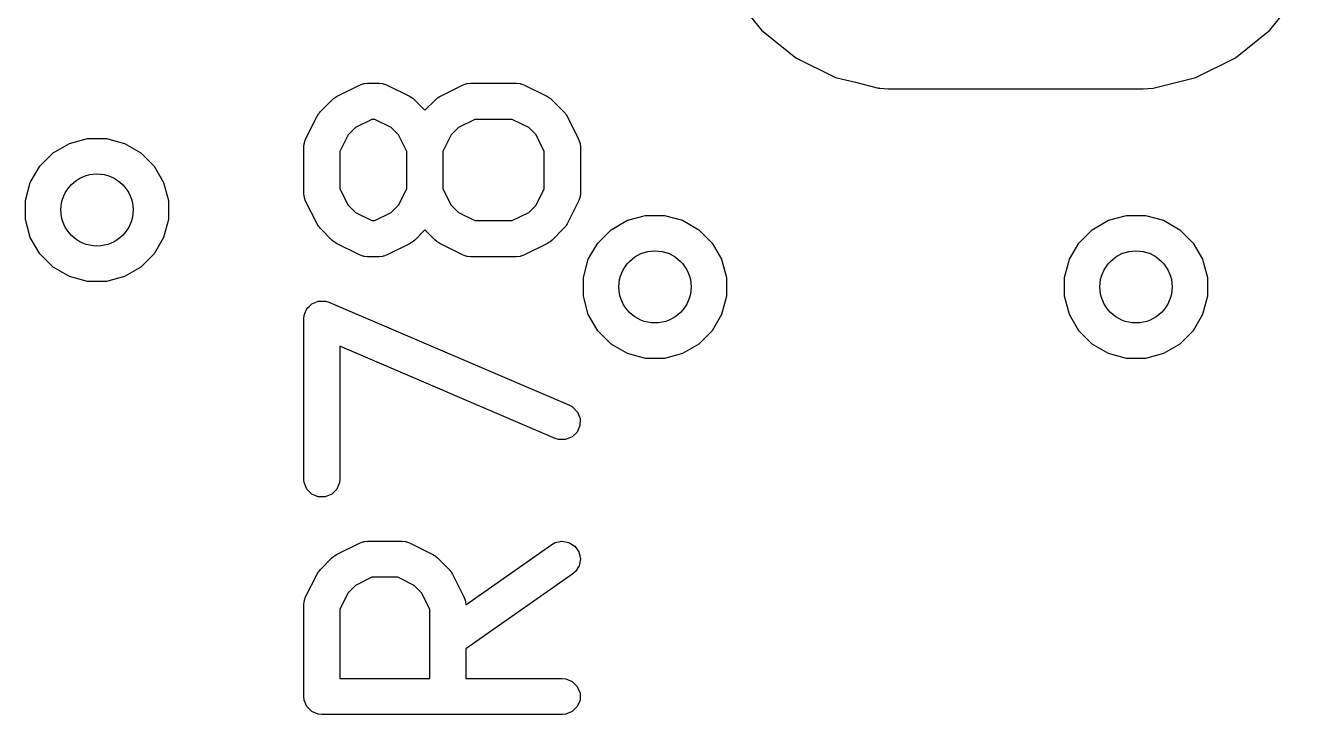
# Model space of a CAD drawing. Header units: inches. Extents: x 1.3 to 5.24, y -7.03 to -1.12.
# Drawn here: x 1.8458 to 2.054, y -3.6134 to -3.5005 of the extents above; entities that cross this region are included whole.
import ezdxf

# ---------------------------------------------------------------- set-up
doc = ezdxf.new("R2010")
doc.units = ezdxf.units.IN
doc.header["$MEASUREMENT"] = 0
for name, color, linetype, true_color in [('B.Cu', 153, 'CONTINUOUS', 0x4d7fc4), ('F.Cu', 13, 'CONTINUOUS', 0xc83434), ('F.Silkscreen', 41, 'CONTINUOUS', 0xf2eda1), ('In1.Cu', 91, 'CONTINUOUS', 0x7fc87f), ('In2.Cu', 33, 'CONTINUOUS', 0xce7d2c)]:
    doc.layers.add(name, color=color, linetype=linetype, true_color=true_color)

msp = doc.modelspace()

# ---------------------------------------------------------------- linework, layer by layer
at = {"layer": 'B.Cu'}
for centre in [(1.85748, -3.53071), (1.94882, -3.54331), (2.02756, -3.54331)]:
    msp.add_circle(centre, 0.00591, dxfattribs=at)
at = {"layer": 'F.Cu', "linetype": 'CONTINUOUS'}
for p, q in [((1.96174, -3.49561), (1.96604, -3.50097)), ((2.04948, -3.50125), (2.05401, -3.49561)), ((1.96604, -3.50097), (1.96627, -3.50125)), ((1.96627, -3.50125), (1.97073, -3.50484)), ((2.04384, -3.50578), (2.04948, -3.50125)), ((1.97073, -3.50484), (1.9719, -3.50578)), ((1.9719, -3.50578), (1.97838, -3.50899)), ((2.03737, -3.50899), (2.04384, -3.50578)), ((1.97838, -3.50899), (1.98164, -3.5098)), ((1.98164, -3.5098), (1.9854, -3.51074)), ((1.9854, -3.51074), (1.9854, -3.51074)), ((1.9854, -3.51074), (1.9854, -3.51074)), ((1.9854, -3.51074), (1.9854, -3.51074)), ((1.9854, -3.51074), (1.98541, -3.51074)), ((1.98541, -3.51074), (1.9854, -3.51074)), ((1.9854, -3.51074), (1.98556, -3.51075)), ((1.98556, -3.51075), (1.98544, -3.51074)), ((1.98544, -3.51074), (1.98556, -3.51075)), ((1.98556, -3.51075), (1.98702, -3.51085)), ((1.98702, -3.51085), (1.98702, -3.51085)), ((1.98702, -3.51085), (2.02873, -3.51085)), ((2.02873, -3.51085), (2.03035, -3.51074)), ((2.02873, -3.51085), (2.02873, -3.51085)), ((2.03035, -3.51074), (2.03737, -3.50899))]:
    msp.add_line(p, q, dxfattribs=at)
at = {"layer": 'F.Cu'}
for centre in [(1.85748, -3.53071), (1.94882, -3.54331), (2.02756, -3.54331)]:
    msp.add_circle(centre, 0.00591, dxfattribs=at)
at = {"layer": 'F.Silkscreen', "linetype": 'CONTINUOUS'}
for p, q in [((1.89671, -3.51215), (1.90046, -3.51028)), ((1.90046, -3.51028), (1.901, -3.51007)), ((1.901, -3.51007), (1.90111, -3.51006)), ((1.90111, -3.51006), (1.90121, -3.51002)), ((1.90121, -3.51002), (1.90178, -3.50996)), ((1.90178, -3.50996), (1.90366, -3.50996)), ((1.90366, -3.50996), (1.90423, -3.51002)), ((1.90423, -3.51002), (1.90433, -3.51006)), ((1.90433, -3.51006), (1.90444, -3.51007)), ((1.90444, -3.51007), (1.90498, -3.51028)), ((1.90498, -3.51028), (1.90873, -3.51215)), ((1.91359, -3.51215), (1.91734, -3.51028)), ((1.91734, -3.51028), (1.91788, -3.51007)), ((1.91788, -3.51007), (1.91798, -3.51006)), ((1.91798, -3.51006), (1.91808, -3.51002)), ((1.91808, -3.51002), (1.91866, -3.50996)), ((1.91866, -3.50996), (1.92616, -3.50996)), ((1.92616, -3.50996), (1.92673, -3.51002)), ((1.92673, -3.51002), (1.92683, -3.51006)), ((1.92683, -3.51006), (1.92694, -3.51007)), ((1.92694, -3.51007), (1.92748, -3.51028)), ((1.92748, -3.51028), (1.93123, -3.51215)), ((1.89407, -3.51458), (1.89595, -3.5127)), ((1.89595, -3.5127), (1.89617, -3.51252)), ((1.89617, -3.51252), (1.89622, -3.51246)), ((1.89622, -3.51246), (1.89631, -3.5124)), ((1.89631, -3.5124), (1.89639, -3.51234)), ((1.89639, -3.51234), (1.89647, -3.51231)), ((1.89647, -3.51231), (1.89671, -3.51215)), ((1.90873, -3.51215), (1.90898, -3.51231)), ((1.90898, -3.51231), (1.90905, -3.51234)), ((1.90905, -3.51234), (1.90913, -3.5124)), ((1.90913, -3.5124), (1.90922, -3.51246)), ((1.90922, -3.51246), (1.90927, -3.51252)), ((1.90927, -3.51252), (1.9095, -3.5127)), ((1.9095, -3.5127), (1.91116, -3.51437)), ((1.91116, -3.51437), (1.91282, -3.5127)), ((1.91282, -3.5127), (1.91305, -3.51252)), ((1.91305, -3.51252), (1.9131, -3.51246)), ((1.9131, -3.51246), (1.91319, -3.5124)), ((1.91319, -3.5124), (1.91327, -3.51234)), ((1.91327, -3.51234), (1.91334, -3.51231)), ((1.91334, -3.51231), (1.91359, -3.51215)), ((1.93123, -3.51215), (1.93147, -3.51231)), ((1.93147, -3.51231), (1.93155, -3.51234)), ((1.93155, -3.51234), (1.93163, -3.5124)), ((1.93163, -3.5124), (1.93172, -3.51246)), ((1.93172, -3.51246), (1.93177, -3.51252)), ((1.93177, -3.51252), (1.93199, -3.5127)), ((1.93199, -3.5127), (1.93387, -3.51458)), ((1.89367, -3.5151), (1.8937, -3.51503)), ((1.8937, -3.51503), (1.89377, -3.51495)), ((1.89377, -3.51495), (1.89383, -3.51486)), ((1.89383, -3.51486), (1.89389, -3.51481)), ((1.89389, -3.51481), (1.89407, -3.51458)), ((1.93387, -3.51458), (1.93405, -3.51481)), ((1.93405, -3.51481), (1.93411, -3.51486)), ((1.93411, -3.51486), (1.93417, -3.51495)), ((1.93417, -3.51495), (1.93423, -3.51503)), ((1.93423, -3.51503), (1.93426, -3.5151)), ((1.89164, -3.5191), (1.89352, -3.51535)), ((1.89352, -3.51535), (1.89367, -3.5151)), ((1.90248, -3.51587), (1.89978, -3.51722)), ((1.90296, -3.51587), (1.90248, -3.51587)), ((1.90566, -3.51722), (1.90296, -3.51587)), ((1.91935, -3.51587), (1.91666, -3.51722)), ((1.92546, -3.51587), (1.91935, -3.51587)), ((1.92816, -3.51722), (1.92546, -3.51587)), ((1.93426, -3.5151), (1.93442, -3.51535)), ((1.93442, -3.51535), (1.9363, -3.5191)), ((1.89144, -3.51964), (1.89164, -3.5191)), ((1.89859, -3.51842), (1.89724, -3.52111)), ((1.89978, -3.51722), (1.89859, -3.51842)), ((1.90686, -3.51842), (1.90566, -3.51722)), ((1.9082, -3.52111), (1.90686, -3.51842)), ((1.91546, -3.51842), (1.91411, -3.52111)), ((1.91666, -3.51722), (1.91546, -3.51842)), ((1.92935, -3.51842), (1.92816, -3.51722)), ((1.9307, -3.52111), (1.92935, -3.51842)), ((1.9363, -3.5191), (1.9365, -3.51964)), ((1.89133, -3.52042), (1.89139, -3.51984)), ((1.89133, -3.52792), (1.89133, -3.52042)), ((1.89139, -3.51984), (1.89143, -3.51974)), ((1.89143, -3.51974), (1.89144, -3.51964)), ((1.89724, -3.52111), (1.89724, -3.52722)), ((1.9082, -3.52722), (1.9082, -3.52111)), ((1.91411, -3.52111), (1.91411, -3.52722)), ((1.9307, -3.52722), (1.9307, -3.52111)), ((1.9365, -3.51964), (1.93651, -3.51974)), ((1.93651, -3.51974), (1.93655, -3.51984)), ((1.93655, -3.51984), (1.93661, -3.52042)), ((1.93661, -3.52042), (1.93661, -3.52792)), ((1.89724, -3.52722), (1.89859, -3.52992)), ((1.90686, -3.52992), (1.9082, -3.52722)), ((1.91411, -3.52722), (1.91546, -3.52992)), ((1.92935, -3.52992), (1.9307, -3.52722)), ((1.89139, -3.52849), (1.89133, -3.52792)), ((1.89143, -3.52859), (1.89139, -3.52849)), ((1.89144, -3.5287), (1.89143, -3.52859)), ((1.89164, -3.52924), (1.89144, -3.5287)), ((1.89352, -3.53299), (1.89164, -3.52924)), ((1.9363, -3.52924), (1.93442, -3.53299)), ((1.9365, -3.5287), (1.9363, -3.52924)), ((1.93651, -3.52859), (1.9365, -3.5287)), ((1.93655, -3.52849), (1.93651, -3.52859)), ((1.93661, -3.52792), (1.93655, -3.52849)), ((1.89859, -3.52992), (1.89978, -3.53111)), ((1.89978, -3.53111), (1.90248, -3.53246)), ((1.90296, -3.53246), (1.90566, -3.53111)), ((1.90566, -3.53111), (1.90686, -3.52992)), ((1.91546, -3.52992), (1.91666, -3.53111)), ((1.91666, -3.53111), (1.91935, -3.53246)), ((1.92546, -3.53246), (1.92816, -3.53111)), ((1.92816, -3.53111), (1.92935, -3.52992)), ((1.89367, -3.53323), (1.89352, -3.53299)), ((1.8937, -3.53331), (1.89367, -3.53323)), ((1.89377, -3.53339), (1.8937, -3.53331)), ((1.89383, -3.53348), (1.89377, -3.53339)), ((1.89389, -3.53353), (1.89383, -3.53348)), ((1.89407, -3.53375), (1.89389, -3.53353)), ((1.89595, -3.53563), (1.89407, -3.53375)), ((1.90248, -3.53246), (1.90296, -3.53246)), ((1.91935, -3.53246), (1.92546, -3.53246)), ((1.93387, -3.53375), (1.93199, -3.53563)), ((1.93405, -3.53353), (1.93387, -3.53375)), ((1.93411, -3.53348), (1.93405, -3.53353)), ((1.93417, -3.53339), (1.93411, -3.53348)), ((1.93423, -3.53331), (1.93417, -3.53339)), ((1.93426, -3.53323), (1.93423, -3.53331)), ((1.93442, -3.53299), (1.93426, -3.53323)), ((1.89617, -3.53581), (1.89595, -3.53563)), ((1.89622, -3.53587), (1.89617, -3.53581)), ((1.90927, -3.53581), (1.90922, -3.53587)), ((1.9095, -3.53563), (1.90927, -3.53581)), ((1.91116, -3.53397), (1.9095, -3.53563)), ((1.91282, -3.53563), (1.91116, -3.53397)), ((1.91305, -3.53581), (1.91282, -3.53563)), ((1.9131, -3.53587), (1.91305, -3.53581)), ((1.93177, -3.53581), (1.93172, -3.53587)), ((1.93199, -3.53563), (1.93177, -3.53581)), ((1.89631, -3.53593), (1.89622, -3.53587)), ((1.89639, -3.53599), (1.89631, -3.53593)), ((1.89647, -3.53602), (1.89639, -3.53599)), ((1.89671, -3.53618), (1.89647, -3.53602)), ((1.90046, -3.53806), (1.89671, -3.53618)), ((1.90873, -3.53618), (1.90498, -3.53806)), ((1.90898, -3.53602), (1.90873, -3.53618)), ((1.90905, -3.53599), (1.90898, -3.53602)), ((1.90913, -3.53593), (1.90905, -3.53599)), ((1.90922, -3.53587), (1.90913, -3.53593)), ((1.91319, -3.53593), (1.9131, -3.53587)), ((1.91327, -3.53599), (1.91319, -3.53593)), ((1.91334, -3.53602), (1.91327, -3.53599)), ((1.91359, -3.53618), (1.91334, -3.53602)), ((1.91734, -3.53806), (1.91359, -3.53618)), ((1.93123, -3.53618), (1.92748, -3.53806)), ((1.93147, -3.53602), (1.93123, -3.53618)), ((1.93155, -3.53599), (1.93147, -3.53602)), ((1.93163, -3.53593), (1.93155, -3.53599)), ((1.93172, -3.53587), (1.93163, -3.53593)), ((1.901, -3.53826), (1.90046, -3.53806)), ((1.90111, -3.53827), (1.901, -3.53826)), ((1.90121, -3.53831), (1.90111, -3.53827)), ((1.90178, -3.53837), (1.90121, -3.53831)), ((1.90366, -3.53837), (1.90178, -3.53837)), ((1.90423, -3.53831), (1.90366, -3.53837)), ((1.90433, -3.53827), (1.90423, -3.53831)), ((1.90444, -3.53826), (1.90433, -3.53827)), ((1.90498, -3.53806), (1.90444, -3.53826)), ((1.91788, -3.53826), (1.91734, -3.53806)), ((1.91798, -3.53827), (1.91788, -3.53826)), ((1.91808, -3.53831), (1.91798, -3.53827)), ((1.91866, -3.53837), (1.91808, -3.53831)), ((1.92616, -3.53837), (1.91866, -3.53837)), ((1.92673, -3.53831), (1.92616, -3.53837)), ((1.92683, -3.53827), (1.92673, -3.53831)), ((1.92694, -3.53826), (1.92683, -3.53827)), ((1.92748, -3.53806), (1.92694, -3.53826)), ((1.89225, -3.54648), (1.89264, -3.54608)), ((1.89264, -3.54608), (1.89266, -3.54608)), ((1.89266, -3.54608), (1.89267, -3.54606)), ((1.89267, -3.54606), (1.89319, -3.54586)), ((1.89319, -3.54586), (1.89371, -3.54564)), ((1.89371, -3.54564), (1.89373, -3.54564)), ((1.89373, -3.54564), (1.89374, -3.54563)), ((1.89374, -3.54563), (1.8943, -3.54564)), ((1.8943, -3.54564), (1.89486, -3.54564)), ((1.89486, -3.54564), (1.89488, -3.54565)), ((1.89488, -3.54565), (1.8949, -3.54565)), ((1.8949, -3.54565), (1.89545, -3.54582)), ((1.89545, -3.54582), (1.93482, -3.5627)), ((1.89133, -3.54854), (1.89139, -3.54796)), ((1.89139, -3.54796), (1.8914, -3.54794)), ((1.8914, -3.54793), (1.89162, -3.54741)), ((1.8914, -3.54794), (1.8914, -3.54793)), ((1.89162, -3.54741), (1.89183, -3.5469)), ((1.89183, -3.5469), (1.89184, -3.54688)), ((1.89184, -3.54688), (1.89185, -3.54687)), ((1.89185, -3.54687), (1.89225, -3.54648)), ((1.89133, -3.57478), (1.89133, -3.54854)), ((1.93249, -3.56812), (1.89724, -3.55302)), ((1.89724, -3.55302), (1.89724, -3.57478)), ((1.93482, -3.5627), (1.93532, -3.56298)), ((1.93532, -3.56298), (1.93613, -3.5638)), ((1.93613, -3.5638), (1.93656, -3.56487)), ((1.93656, -3.56487), (1.93654, -3.56602)), ((1.93609, -3.56708), (1.93526, -3.56789)), ((1.93654, -3.56602), (1.93609, -3.56708)), ((1.93304, -3.5683), (1.93249, -3.56812)), ((1.93419, -3.56831), (1.93304, -3.5683)), ((1.93526, -3.56789), (1.93419, -3.56831)), ((1.89139, -3.57536), (1.89133, -3.57478)), ((1.89183, -3.57642), (1.89139, -3.57536)), ((1.89718, -3.57536), (1.89674, -3.57642)), ((1.89724, -3.57478), (1.89718, -3.57536)), ((1.89264, -3.57724), (1.89183, -3.57642)), ((1.89371, -3.57768), (1.89264, -3.57724)), ((1.89592, -3.57724), (1.89486, -3.57768)), ((1.89674, -3.57642), (1.89592, -3.57724)), ((1.89486, -3.57768), (1.89371, -3.57768)), ((1.89671, -3.58714), (1.90046, -3.58527)), ((1.90046, -3.58527), (1.901, -3.58506)), ((1.901, -3.58506), (1.90111, -3.58505)), ((1.90111, -3.58505), (1.90121, -3.58501)), ((1.90121, -3.58501), (1.90178, -3.58495)), ((1.90178, -3.58495), (1.90741, -3.58495)), ((1.90741, -3.58495), (1.90798, -3.58501)), ((1.90798, -3.58501), (1.90808, -3.58505)), ((1.90808, -3.58505), (1.90819, -3.58506)), ((1.90819, -3.58506), (1.90873, -3.58527)), ((1.90873, -3.58527), (1.91248, -3.58714)), ((1.91786, -3.59536), (1.93196, -3.58549)), ((1.93196, -3.58549), (1.93247, -3.5852)), ((1.93247, -3.5852), (1.93359, -3.58496)), ((1.93359, -3.58496), (1.93472, -3.58516)), ((1.93472, -3.58516), (1.9357, -3.58578)), ((1.9357, -3.58578), (1.93636, -3.58672)), ((1.89407, -3.58957), (1.89595, -3.58769)), ((1.89595, -3.58769), (1.89617, -3.58751)), ((1.89617, -3.58751), (1.89622, -3.58745)), ((1.89622, -3.58745), (1.89631, -3.58739)), ((1.89631, -3.58739), (1.89639, -3.58733)), ((1.89639, -3.58733), (1.89647, -3.5873)), ((1.89647, -3.5873), (1.89671, -3.58714)), ((1.91248, -3.58714), (1.91273, -3.5873)), ((1.91273, -3.5873), (1.9128, -3.58733)), ((1.9128, -3.58733), (1.91288, -3.58739)), ((1.91288, -3.58739), (1.91297, -3.58745)), ((1.91297, -3.58745), (1.91302, -3.58751)), ((1.91302, -3.58751), (1.91324, -3.58769)), ((1.91324, -3.58769), (1.91512, -3.58957)), ((1.93636, -3.58672), (1.93661, -3.58784)), ((1.93661, -3.58784), (1.93641, -3.58898)), ((1.8937, -3.59002), (1.89377, -3.58994)), ((1.89377, -3.58994), (1.89383, -3.58985)), ((1.89383, -3.58985), (1.89389, -3.5898)), ((1.89389, -3.5898), (1.89407, -3.58957)), ((1.91512, -3.58957), (1.91531, -3.5898)), ((1.91531, -3.5898), (1.91536, -3.58985)), ((1.91536, -3.58985), (1.91542, -3.58994)), ((1.91542, -3.58994), (1.91549, -3.59002)), ((1.93579, -3.58995), (1.93535, -3.59033)), ((1.93641, -3.58898), (1.93579, -3.58995)), ((1.89164, -3.59409), (1.89352, -3.59034)), ((1.89352, -3.59034), (1.89367, -3.59009)), ((1.89367, -3.59009), (1.8937, -3.59002)), ((1.90248, -3.59086), (1.89978, -3.59221)), ((1.90671, -3.59086), (1.90248, -3.59086)), ((1.90941, -3.59221), (1.90671, -3.59086)), ((1.91549, -3.59002), (1.91552, -3.59009)), ((1.91552, -3.59009), (1.91567, -3.59034)), ((1.91567, -3.59034), (1.91755, -3.59409)), ((1.93535, -3.59033), (1.91786, -3.60257)), ((1.89144, -3.59463), (1.89164, -3.59409)), ((1.89859, -3.59341), (1.89724, -3.5961)), ((1.89978, -3.59221), (1.89859, -3.59341)), ((1.91061, -3.59341), (1.90941, -3.59221)), ((1.91195, -3.5961), (1.91061, -3.59341)), ((1.91755, -3.59409), (1.91775, -3.59463)), ((1.89133, -3.59541), (1.89139, -3.59483)), ((1.89133, -3.6104), (1.89133, -3.59541)), ((1.89139, -3.59483), (1.89143, -3.59473)), ((1.89143, -3.59473), (1.89144, -3.59463)), ((1.89724, -3.5961), (1.89724, -3.60745)), ((1.91195, -3.60745), (1.91195, -3.5961)), ((1.91775, -3.59463), (1.91776, -3.59473)), ((1.91776, -3.59473), (1.9178, -3.59483)), ((1.9178, -3.59483), (1.91786, -3.59536)), ((1.91786, -3.60257), (1.91786, -3.60745)), ((1.89724, -3.60745), (1.91195, -3.60745)), ((1.91786, -3.60745), (1.93365, -3.60745)), ((1.93365, -3.60745), (1.93423, -3.60751)), ((1.93423, -3.60751), (1.93529, -3.60795)), ((1.93529, -3.60795), (1.93611, -3.60876)), ((1.89139, -3.61098), (1.89133, -3.6104)), ((1.93611, -3.60876), (1.93655, -3.60983)), ((1.93655, -3.60983), (1.93655, -3.61098)), ((1.89183, -3.61205), (1.89139, -3.61098)), ((1.89264, -3.61286), (1.89183, -3.61205)), ((1.89371, -3.6133), (1.89264, -3.61286)), ((1.93529, -3.61286), (1.93423, -3.6133)), ((1.93611, -3.61205), (1.93529, -3.61286)), ((1.93655, -3.61098), (1.93611, -3.61205)), ((1.89428, -3.61336), (1.89371, -3.6133)), ((1.93365, -3.61336), (1.89428, -3.61336)), ((1.93423, -3.6133), (1.93365, -3.61336))]:
    msp.add_line(p, q, dxfattribs=at)
at = {"layer": 'In1.Cu', "linetype": 'CONTINUOUS'}
for p, q in [((1.85296, -3.5198), (1.85594, -3.519)), ((1.85594, -3.519), (1.85902, -3.519)), ((1.85902, -3.519), (1.862, -3.5198)), ((1.85029, -3.52134), (1.85296, -3.5198)), ((1.862, -3.5198), (1.86467, -3.52134)), ((1.84811, -3.52352), (1.85029, -3.52134)), ((1.86467, -3.52134), (1.86685, -3.52352)), ((1.84657, -3.52619), (1.84811, -3.52352)), ((1.86685, -3.52352), (1.86839, -3.52619)), ((1.84577, -3.52917), (1.84657, -3.52619)), ((1.86839, -3.52619), (1.86919, -3.52917)), ((1.84577, -3.53225), (1.84577, -3.52917)), ((1.86919, -3.52917), (1.86919, -3.53225)), ((1.9443, -3.5324), (1.94728, -3.5316)), ((1.94728, -3.5316), (1.95036, -3.5316)), ((1.95036, -3.5316), (1.95334, -3.5324)), ((2.02304, -3.5324), (2.02602, -3.5316)), ((2.02602, -3.5316), (2.0291, -3.5316)), ((2.0291, -3.5316), (2.03208, -3.5324)), ((1.84657, -3.53523), (1.84577, -3.53225)), ((1.86919, -3.53225), (1.86839, -3.53523)), ((1.94163, -3.53394), (1.9443, -3.5324)), ((1.95334, -3.5324), (1.95601, -3.53394)), ((2.02037, -3.53394), (2.02304, -3.5324)), ((2.03208, -3.5324), (2.03475, -3.53394)), ((1.84811, -3.5379), (1.84657, -3.53523)), ((1.86839, -3.53523), (1.86685, -3.5379)), ((1.93945, -3.53612), (1.94163, -3.53394)), ((1.95601, -3.53394), (1.95819, -3.53612)), ((2.01819, -3.53612), (2.02037, -3.53394)), ((2.03475, -3.53394), (2.03693, -3.53612)), ((1.85029, -3.54008), (1.84811, -3.5379)), ((1.86685, -3.5379), (1.86467, -3.54008)), ((1.93791, -3.53879), (1.93945, -3.53612)), ((1.95819, -3.53612), (1.95973, -3.53879)), ((2.01665, -3.53879), (2.01819, -3.53612)), ((2.03693, -3.53612), (2.03847, -3.53879)), ((1.93711, -3.54177), (1.93791, -3.53879)), ((1.95973, -3.53879), (1.96053, -3.54177)), ((2.01585, -3.54177), (2.01665, -3.53879)), ((2.03847, -3.53879), (2.03927, -3.54177)), ((1.85296, -3.54162), (1.85029, -3.54008)), ((1.85594, -3.54242), (1.85296, -3.54162)), ((1.862, -3.54162), (1.85902, -3.54242)), ((1.86467, -3.54008), (1.862, -3.54162)), ((1.93711, -3.54485), (1.93711, -3.54177)), ((1.96053, -3.54177), (1.96053, -3.54485)), ((2.01585, -3.54485), (2.01585, -3.54177)), ((2.03927, -3.54177), (2.03927, -3.54485)), ((1.85902, -3.54242), (1.85594, -3.54242)), ((1.93791, -3.54783), (1.93711, -3.54485)), ((1.96053, -3.54485), (1.95973, -3.54783)), ((2.01665, -3.54783), (2.01585, -3.54485)), ((2.03927, -3.54485), (2.03847, -3.54783)), ((1.93945, -3.5505), (1.93791, -3.54783)), ((1.95973, -3.54783), (1.95819, -3.5505)), ((2.01819, -3.5505), (2.01665, -3.54783)), ((2.03847, -3.54783), (2.03693, -3.5505)), ((1.94163, -3.55268), (1.93945, -3.5505)), ((1.95819, -3.5505), (1.95601, -3.55268)), ((2.02037, -3.55268), (2.01819, -3.5505)), ((2.03693, -3.5505), (2.03475, -3.55268)), ((1.9443, -3.55422), (1.94163, -3.55268)), ((1.94728, -3.55502), (1.9443, -3.55422)), ((1.95334, -3.55422), (1.95036, -3.55502)), ((1.95601, -3.55268), (1.95334, -3.55422)), ((2.02304, -3.55422), (2.02037, -3.55268)), ((2.02602, -3.55502), (2.02304, -3.55422)), ((2.03208, -3.55422), (2.0291, -3.55502)), ((2.03475, -3.55268), (2.03208, -3.55422)), ((1.95036, -3.55502), (1.94728, -3.55502)), ((2.0291, -3.55502), (2.02602, -3.55502))]:
    msp.add_line(p, q, dxfattribs=at)
at = {"layer": 'In1.Cu'}
for centre in [(1.85748, -3.53071), (1.94882, -3.54331), (2.02756, -3.54331)]:
    msp.add_circle(centre, 0.00591, dxfattribs=at)
at = {"layer": 'In2.Cu', "linetype": 'CONTINUOUS'}
for p, q in [((1.85296, -3.5198), (1.85594, -3.519)), ((1.85594, -3.519), (1.85902, -3.519)), ((1.85902, -3.519), (1.862, -3.5198)), ((1.85029, -3.52134), (1.85296, -3.5198)), ((1.862, -3.5198), (1.86467, -3.52134)), ((1.84811, -3.52352), (1.85029, -3.52134)), ((1.86467, -3.52134), (1.86685, -3.52352)), ((1.84657, -3.52619), (1.84811, -3.52352)), ((1.86685, -3.52352), (1.86839, -3.52619)), ((1.84577, -3.52917), (1.84657, -3.52619)), ((1.86839, -3.52619), (1.86919, -3.52917)), ((1.84577, -3.53225), (1.84577, -3.52917)), ((1.86919, -3.52917), (1.86919, -3.53225)), ((1.9443, -3.5324), (1.94728, -3.5316)), ((1.94728, -3.5316), (1.95036, -3.5316)), ((1.95036, -3.5316), (1.95334, -3.5324)), ((2.02304, -3.5324), (2.02602, -3.5316)), ((2.02602, -3.5316), (2.0291, -3.5316)), ((2.0291, -3.5316), (2.03208, -3.5324)), ((1.84657, -3.53523), (1.84577, -3.53225)), ((1.86919, -3.53225), (1.86839, -3.53523)), ((1.94163, -3.53394), (1.9443, -3.5324)), ((1.95334, -3.5324), (1.95601, -3.53394)), ((2.02037, -3.53394), (2.02304, -3.5324)), ((2.03208, -3.5324), (2.03475, -3.53394)), ((1.84811, -3.5379), (1.84657, -3.53523)), ((1.86839, -3.53523), (1.86685, -3.5379)), ((1.93945, -3.53612), (1.94163, -3.53394)), ((1.95601, -3.53394), (1.95819, -3.53612)), ((2.01819, -3.53612), (2.02037, -3.53394)), ((2.03475, -3.53394), (2.03693, -3.53612)), ((1.85029, -3.54008), (1.84811, -3.5379)), ((1.86685, -3.5379), (1.86467, -3.54008)), ((1.93791, -3.53879), (1.93945, -3.53612)), ((1.95819, -3.53612), (1.95973, -3.53879)), ((2.01665, -3.53879), (2.01819, -3.53612)), ((2.03693, -3.53612), (2.03847, -3.53879)), ((1.93711, -3.54177), (1.93791, -3.53879)), ((1.95973, -3.53879), (1.96053, -3.54177)), ((2.01585, -3.54177), (2.01665, -3.53879)), ((2.03847, -3.53879), (2.03927, -3.54177)), ((1.85296, -3.54162), (1.85029, -3.54008)), ((1.85594, -3.54242), (1.85296, -3.54162)), ((1.862, -3.54162), (1.85902, -3.54242)), ((1.86467, -3.54008), (1.862, -3.54162)), ((1.93711, -3.54485), (1.93711, -3.54177)), ((1.96053, -3.54177), (1.96053, -3.54485)), ((2.01585, -3.54485), (2.01585, -3.54177)), ((2.03927, -3.54177), (2.03927, -3.54485)), ((1.85902, -3.54242), (1.85594, -3.54242)), ((1.93791, -3.54783), (1.93711, -3.54485)), ((1.96053, -3.54485), (1.95973, -3.54783)), ((2.01665, -3.54783), (2.01585, -3.54485)), ((2.03927, -3.54485), (2.03847, -3.54783)), ((1.93945, -3.5505), (1.93791, -3.54783)), ((1.95973, -3.54783), (1.95819, -3.5505)), ((2.01819, -3.5505), (2.01665, -3.54783)), ((2.03847, -3.54783), (2.03693, -3.5505)), ((1.94163, -3.55268), (1.93945, -3.5505)), ((1.95819, -3.5505), (1.95601, -3.55268)), ((2.02037, -3.55268), (2.01819, -3.5505)), ((2.03693, -3.5505), (2.03475, -3.55268)), ((1.9443, -3.55422), (1.94163, -3.55268)), ((1.94728, -3.55502), (1.9443, -3.55422)), ((1.95334, -3.55422), (1.95036, -3.55502)), ((1.95601, -3.55268), (1.95334, -3.55422)), ((2.02304, -3.55422), (2.02037, -3.55268)), ((2.02602, -3.55502), (2.02304, -3.55422)), ((2.03208, -3.55422), (2.0291, -3.55502)), ((2.03475, -3.55268), (2.03208, -3.55422)), ((1.95036, -3.55502), (1.94728, -3.55502)), ((2.0291, -3.55502), (2.02602, -3.55502))]:
    msp.add_line(p, q, dxfattribs=at)
at = {"layer": 'In2.Cu'}
for centre in [(1.85748, -3.53071), (1.94882, -3.54331), (2.02756, -3.54331)]:
    msp.add_circle(centre, 0.00591, dxfattribs=at)

doc.saveas('drawing.dxf')
